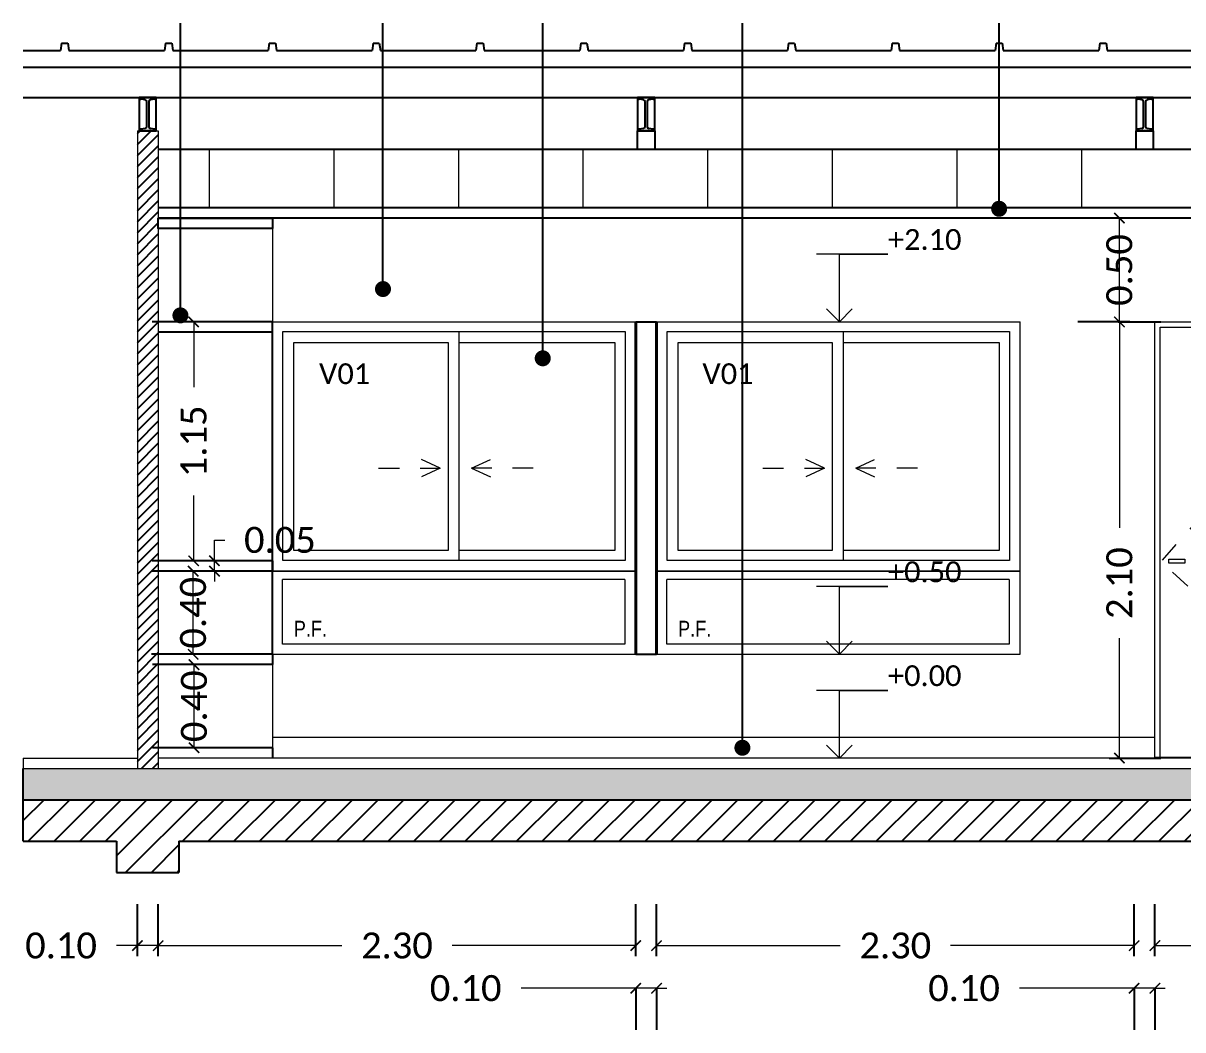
# Model space of a CAD drawing. Header units: metres. Extents: x -127.2 to -72.7, y -10.7 to 45.9.
# Drawn here: x -110.26 to -104.68, y 28.31 to 33.16 of the extents above; entities that cross this region are included whole.
import ezdxf
from ezdxf import colors
from ezdxf.entities.mleader import LeaderData, LeaderLine
from ezdxf.math import Vec2, Vec3

# ---------------------------------------------------------------- set-up
doc = ezdxf.new("R2010")
doc.units = ezdxf.units.M
doc.header["$LTSCALE"] = 0.05
doc.header["$MEASUREMENT"] = 0
doc.linetypes.add('DASHED', pattern=[0.75, 0.5, -0.25])
doc.linetypes.add('STYLE_01', pattern=[0.41664, 0.20828, -0.20836])
for name, color, linetype, lineweight in [('0-COT-1-50', 3, 'Continuous', 5), ('0-T-1-75-TEXTOS', 4, 'Continuous', 5), ('1.PLANTA EQUIPAMIENTO SALA', 2, 'Continuous', 15), ('2.CORTE CHAPA', 3, 'Continuous', 25), ('2.CORTE MURO EXTERIOR', 4, 'Continuous', 18), ('2.CORTE PERFILES ESTRUCTURALES', 4, 'Continuous', 25), ('3.VISTA CARP MARCO', 1, 'Continuous', 9), ('3.VISTA MURO COMUN', 1, 'Continuous', 40), ('3.VISTA TIMPANO SUPERIOR', 2, 'Continuous', 25), ('3SA TEXTOS 1-100', 1, 'Continuous', 0), ('APERTURAS', 251, 'STYLE_01', 18), ('AR-CARPINTERIA 015', 1, 'Continuous', 0), ('AR-CARPINTERIA DET 01', 42, 'Continuous', 0), ('CARPINTERIAS', 1, 'Continuous', 25), ('cotas', 1, 'Continuous', 0), ('flechitas', 2, 'Continuous', 25)]:
    doc.layers.add(name, color=color, linetype=linetype, lineweight=lineweight)
for name, color, linetype in [('2.CORTE PLATEA', 4, 'Continuous'), ('3.VISTA EQUIPAMIENTO FIJO', 1, 'Continuous'), ('3.VISTA MURETE', 1, 'Continuous'), ('HATCH', 1, 'Continuous')]:
    doc.layers.add(name, color=color, linetype=linetype)
doc.layers.add('2.CORTE RELLENO MURO', color=7, linetype='Continuous', true_color=0x9e9e9e)
doc.styles.add('1-50-TEXTO-CAL', font='calibri.ttf', dxfattribs={"height": 0.125})
doc.styles.add('Arial Narrow', font='ARIALN.TTF')
doc.styles.add('TCH-1-50-CA', font='calibri.ttf', dxfattribs={"height": 0.1})
doc.dimstyles.new('1-50-COTAS', dxfattribs={"dimtxt": 0.12, "dimasz": 0.1, "dimexe": 0.2, "dimexo": 0.02, "dimgap": 0.1, "dimtad": 0, "dimtoh": 1, "dimzin": 0, "dimdsep": 46, "dimtxsty": '1-50-TEXTO-CAL', "dimblk": 'ARCHTICK', "dimcen": 2, "dimclrd": 256, "dimclre": 250, "dimclrt": 256, "dimadec": 0, "dimazin": 0, "dimtfac": 1, "dimtmove": 0, "dimatfit": 3, "dimldrblk": 'DOT', "dimfxl": 1, "dimfxlon": 1, "dimtzin": 0, "dimlwd": -1, "dimarcsym": 0})

# ---------------------------------------------------------------- blocks, each defined once
blk = doc.blocks.new('_ArchTick')
at = {"color": 0, "linetype": 'ByBlock', "const_width": 0.15}
blk.add_lwpolyline([(-0.5, -0.5), (0.5, 0.5)], dxfattribs=at)
blk = doc.blocks.new('*D81')
at = {"layer": '0-COT-1-50', "color": 250, "lineweight": -2, "transparency": 16777216}
for p, q in [((-104.9909, 31.7194), (-104.7853, 31.7194)), ((-105.0353, 29.6194), (-104.7853, 29.6194))]:
    blk.add_line(p, q, dxfattribs=at)
at = {"layer": '0-COT-1-50', "transparency": 16777216}
for p, q in [((-104.9853, 31.7194), (-104.9853, 30.7276)), ((-104.9853, 29.6194), (-104.9853, 30.1962))]:
    blk.add_line(p, q, dxfattribs=at)
at = {"layer": 'Defpoints', "color": 0, "transparency": 16777216}
for p in [(-105.0109, 31.7194, 0), (-104.9853, 31.7194), (-105.1946, 29.6194, 0)]:
    blk.add_point(p, dxfattribs=at)
at = {"layer": '0-COT-1-50', "transparency": 16777216, "xscale": 0.05, "yscale": 0.05, "zscale": 0.05}
for p, rotation in [((-104.9853, 31.7194), 90), ((-104.9853, 29.6194), 270)]:
    blk.add_blockref('_ArchTick', p, dxfattribs=dict(at, rotation=rotation))
at = {"layer": '0-COT-1-50', "transparency": 16777216, "insert": (-104.9853, 30.4619), "char_height": 0.125, "attachment_point": 5, "rotation": 90, "style": '1-50-TEXTO-CAL'}
blk.add_mtext('2.10', dxfattribs=at)
blk = doc.blocks.new('_Dot')
at = {"color": 0, "linetype": 'ByBlock', "lineweight": -2}
blk.add_line((-0.5, 0), (-1, 0), dxfattribs=at)
at = {"color": 0, "linetype": 'ByBlock', "const_width": 0.343}
blk.add_lwpolyline([(-0.171, 0, 1), (0.171, 0, 1)], format="xyb", close=True, dxfattribs=at)
blk = doc.blocks.new('*D89')
at = {"layer": '0-COT-1-50', "color": 250, "lineweight": -2, "transparency": 16777216}
for p, q in [((-104.8144, 28.6667), (-104.8144, 28.9167)), ((-100.1144, 28.6667), (-100.1144, 28.9167))]:
    blk.add_line(p, q, dxfattribs=at)
at = {"layer": '0-COT-1-50', "transparency": 16777216}
for p, q in [((-104.8144, 28.7167), (-102.7333, 28.7167)), ((-100.1144, 28.7167), (-102.1956, 28.7167))]:
    blk.add_line(p, q, dxfattribs=at)
at = {"layer": 'Defpoints', "color": 0, "transparency": 16777216}
for p in [(-104.8144, 28.7167), (-104.8144, 28.5186, 0), (-100.1144, 28.5186, 0)]:
    blk.add_point(p, dxfattribs=at)
at = {"layer": '0-COT-1-50', "transparency": 16777216, "xscale": 0.05, "yscale": 0.05, "zscale": 0.05, "rotation": 180}
blk.add_blockref('_ArchTick', (-104.8144, 28.7167), dxfattribs=at)
at = {"layer": '0-COT-1-50', "transparency": 16777216, "xscale": 0.05, "yscale": 0.05, "zscale": 0.05}
blk.add_blockref('_ArchTick', (-100.1144, 28.7167), dxfattribs=at)
at = {"layer": '0-COT-1-50', "transparency": 16777216, "insert": (-102.4644, 28.7167), "char_height": 0.125, "attachment_point": 5, "style": '1-50-TEXTO-CAL'}
blk.add_mtext('4.70', dxfattribs=at)
blk = doc.blocks.new('*D101')
at = {"layer": '0-COT-1-50', "color": 250, "lineweight": -2, "transparency": 16777216}
for p, q in [((-109.7144, 28.6667), (-109.7144, 28.9167)), ((-109.6144, 28.6667), (-109.6144, 28.9167))]:
    blk.add_line(p, q, dxfattribs=at)
at = {"layer": '0-COT-1-50', "transparency": 16777216}
for p, q in [((-109.7144, 28.7167), (-109.8144, 28.7167)), ((-109.6144, 28.7167), (-109.7144, 28.7167)), ((-109.6144, 28.7167), (-109.5644, 28.7167))]:
    blk.add_line(p, q, dxfattribs=at)
at = {"layer": 'Defpoints', "color": 0, "transparency": 16777216}
for p in [(-109.7144, 28.7167), (-109.7144, 28.5186, 0), (-109.6144, 28.5186, 0)]:
    blk.add_point(p, dxfattribs=at)
at = {"layer": '0-COT-1-50', "transparency": 16777216, "xscale": 0.05, "yscale": 0.05, "zscale": 0.05}
blk.add_blockref('_ArchTick', (-109.7144, 28.7167), dxfattribs=at)
at = {"layer": '0-COT-1-50', "transparency": 16777216, "xscale": 0.05, "yscale": 0.05, "zscale": 0.05, "rotation": 180}
blk.add_blockref('_ArchTick', (-109.6144, 28.7167), dxfattribs=at)
at = {"layer": '0-COT-1-50', "transparency": 16777216, "insert": (-110.0821, 28.7167), "char_height": 0.125, "attachment_point": 5, "style": '1-50-TEXTO-CAL'}
blk.add_mtext('0.10', dxfattribs=at)
blk = doc.blocks.new('*D102')
at = {"layer": '0-COT-1-50', "transparency": 16777216}
for p, q in [((-107.3144, 28.5115), (-107.8659, 28.5115)), ((-107.2144, 28.5115), (-107.3144, 28.5115)), ((-107.2144, 28.5115), (-107.1644, 28.5115))]:
    blk.add_line(p, q, dxfattribs=at)
at = {"layer": '0-COT-1-50', "color": 250, "lineweight": -2, "transparency": 16777216}
for p, q in [((-107.3144, 28.5115), (-107.3144, 28.3115)), ((-107.2144, 28.5115), (-107.2144, 28.3115))]:
    blk.add_line(p, q, dxfattribs=at)
at = {"layer": 'Defpoints', "color": 0, "transparency": 16777216}
for p in [(-107.3144, 28.5186, 0), (-107.3144, 28.5115), (-107.2144, 28.5186, 0)]:
    blk.add_point(p, dxfattribs=at)
at = {"layer": '0-COT-1-50', "transparency": 16777216, "xscale": 0.05, "yscale": 0.05, "zscale": 0.05}
blk.add_blockref('_ArchTick', (-107.3144, 28.5115), dxfattribs=at)
at = {"layer": '0-COT-1-50', "transparency": 16777216, "xscale": 0.05, "yscale": 0.05, "zscale": 0.05, "rotation": 180}
blk.add_blockref('_ArchTick', (-107.2144, 28.5115), dxfattribs=at)
at = {"layer": '0-COT-1-50', "transparency": 16777216, "insert": (-108.1336, 28.5115), "char_height": 0.125, "attachment_point": 5, "style": '1-50-TEXTO-CAL'}
blk.add_mtext('0.10', dxfattribs=at)
blk = doc.blocks.new('*D103')
at = {"layer": '0-COT-1-50', "transparency": 16777216}
for p, q in [((-104.9144, 28.5115), (-105.4659, 28.5115)), ((-104.8144, 28.5115), (-104.9144, 28.5115)), ((-104.8144, 28.5115), (-104.7644, 28.5115))]:
    blk.add_line(p, q, dxfattribs=at)
at = {"layer": '0-COT-1-50', "color": 250, "lineweight": -2, "transparency": 16777216}
for p, q in [((-104.9144, 28.5115), (-104.9144, 28.3115)), ((-104.8144, 28.5115), (-104.8144, 28.3115))]:
    blk.add_line(p, q, dxfattribs=at)
at = {"layer": 'Defpoints', "color": 0, "transparency": 16777216}
for p in [(-104.9144, 28.5186, 0), (-104.9144, 28.5115), (-104.8144, 28.5186, 0)]:
    blk.add_point(p, dxfattribs=at)
at = {"layer": '0-COT-1-50', "transparency": 16777216, "xscale": 0.05, "yscale": 0.05, "zscale": 0.05}
blk.add_blockref('_ArchTick', (-104.9144, 28.5115), dxfattribs=at)
at = {"layer": '0-COT-1-50', "transparency": 16777216, "xscale": 0.05, "yscale": 0.05, "zscale": 0.05, "rotation": 180}
blk.add_blockref('_ArchTick', (-104.8144, 28.5115), dxfattribs=at)
at = {"layer": '0-COT-1-50', "transparency": 16777216, "insert": (-105.7336, 28.5115), "char_height": 0.125, "attachment_point": 5, "style": '1-50-TEXTO-CAL'}
blk.add_mtext('0.10', dxfattribs=at)
blk = doc.blocks.new('*D104')
at = {"layer": '0-COT-1-50', "color": 250, "lineweight": -2, "transparency": 16777216}
for p, q in [((-107.2144, 28.6667), (-107.2144, 28.9167)), ((-104.9144, 28.6667), (-104.9144, 28.9167))]:
    blk.add_line(p, q, dxfattribs=at)
at = {"layer": '0-COT-1-50', "transparency": 16777216}
for p, q in [((-107.2144, 28.7167), (-106.3301, 28.7167)), ((-104.9144, 28.7167), (-105.7988, 28.7167))]:
    blk.add_line(p, q, dxfattribs=at)
at = {"layer": 'Defpoints', "color": 0, "transparency": 16777216}
for p in [(-107.2144, 28.7167), (-107.2144, 28.5186, 0), (-104.9144, 28.5186, 0)]:
    blk.add_point(p, dxfattribs=at)
at = {"layer": '0-COT-1-50', "transparency": 16777216, "xscale": 0.05, "yscale": 0.05, "zscale": 0.05, "rotation": 180}
blk.add_blockref('_ArchTick', (-107.2144, 28.7167), dxfattribs=at)
at = {"layer": '0-COT-1-50', "transparency": 16777216, "xscale": 0.05, "yscale": 0.05, "zscale": 0.05}
blk.add_blockref('_ArchTick', (-104.9144, 28.7167), dxfattribs=at)
at = {"layer": '0-COT-1-50', "transparency": 16777216, "insert": (-106.0644, 28.7167), "char_height": 0.125, "attachment_point": 5, "style": '1-50-TEXTO-CAL'}
blk.add_mtext('2.30', dxfattribs=at)
blk = doc.blocks.new('*D108')
at = {"layer": '0-COT-1-50', "color": 250, "lineweight": -2, "transparency": 16777216}
for p, q in [((-109.6144, 28.6667), (-109.6144, 28.9167)), ((-107.3144, 28.6667), (-107.3144, 28.9167))]:
    blk.add_line(p, q, dxfattribs=at)
at = {"layer": '0-COT-1-50', "transparency": 16777216}
for p, q in [((-109.6144, 28.7167), (-108.7301, 28.7167)), ((-107.3144, 28.7167), (-108.1988, 28.7167))]:
    blk.add_line(p, q, dxfattribs=at)
at = {"layer": 'Defpoints', "color": 0, "transparency": 16777216}
for p in [(-109.6144, 28.7167), (-109.6144, 28.5186, 0), (-107.3144, 28.5186, 0)]:
    blk.add_point(p, dxfattribs=at)
at = {"layer": '0-COT-1-50', "transparency": 16777216, "xscale": 0.05, "yscale": 0.05, "zscale": 0.05, "rotation": 180}
blk.add_blockref('_ArchTick', (-109.6144, 28.7167), dxfattribs=at)
at = {"layer": '0-COT-1-50', "transparency": 16777216, "xscale": 0.05, "yscale": 0.05, "zscale": 0.05}
blk.add_blockref('_ArchTick', (-107.3144, 28.7167), dxfattribs=at)
at = {"layer": '0-COT-1-50', "transparency": 16777216, "insert": (-108.4644, 28.7167), "char_height": 0.125, "attachment_point": 5, "style": '1-50-TEXTO-CAL'}
blk.add_mtext('2.30', dxfattribs=at)
blk = doc.blocks.new('_Open90')
at = {"color": 0, "linetype": 'ByBlock', "lineweight": -2}
for p, q in [((-0.5, 0.5), (0, 0)), ((0, 0), (-1, 0)), ((0, 0), (-0.5, -0.5))]:
    blk.add_line(p, q, dxfattribs=at)
blk = doc.blocks.new('V01-vista')
at = {"layer": 'APERTURAS', "linetype": 'DASHED', "ltscale": 3}
for p, q in [((0.8088, -0.7043), (0.6994, -0.6533)), ((0.9597, -0.7043), (1.0691, -0.6533)), ((0.5121, -0.7043), (0.8088, -0.7043)), ((0.8088, -0.7043), (0.6994, -0.7553)), ((1.2565, -0.7043), (0.9597, -0.7043)), ((0.9597, -0.7043), (1.0691, -0.7553))]:
    blk.add_line(p, q, dxfattribs=at)
at = {"layer": 'CARPINTERIAS', "linetype": 'Continuous', "lineweight": 5}
for p, q in [((0, -1.2), (0, 0)), ((0, 0), (1.7504, 0)), ((1.7504, -1.2), (1.7504, 0)), ((0.0508, -0.0459), (1.6991, -0.0459)), ((0.0508, -1.1492), (0.0508, -0.0459)), ((0.8995, -1.1492), (0.8995, -0.0459)), ((1.6991, -0.0459), (1.6991, -1.1492)), ((0.1037, -0.0988), (0.8464, -0.0988)), ((0.1037, -1.0998), (0.1037, -0.0988)), ((0.8464, -0.0988), (0.8464, -1.0998)), ((0.8995, -0.0988), (1.6493, -0.0988)), ((1.6493, -0.0988), (1.6493, -1.0998)), ((0.8464, -1.0998), (0.1037, -1.0998)), ((1.6493, -1.0998), (0.8995, -1.0998)), ((1.6991, -1.1492), (0.0508, -1.1492)), ((1.7504, -1.2), (0, -1.2)), ((0, -1.2), (1.7504, -1.2)), ((0, -1.6), (0, -1.2)), ((0, -1.2), (1.7504, -1.2)), ((0.873, -1.2), (0, -1.2)), ((1.7504, -1.6), (1.7504, -1.2)), ((0.05, -1.551), (0.05, -1.2403)), ((1.6984, -1.2403), (0.05, -1.2403)), ((1.6984, -1.2403), (1.6984, -1.551)), ((1.6984, -1.551), (0.05, -1.551)), ((0, -1.6), (0.873, -1.6)), ((0.873, -1.6), (1.7504, -1.6))]:
    blk.add_line(p, q, dxfattribs=at)
at = {"layer": 'CARPINTERIAS', "linetype": 'Continuous', "lineweight": 5, "insert": (0.1035, -1.4388), "char_height": 0.07624, "attachment_point": 1, "line_spacing_factor": 0.992596, "style": 'Arial Narrow'}
blk.add_mtext('P.F.', dxfattribs=at)
blk = doc.blocks.new('*D188')
at = {"layer": '0-COT-1-50', "color": 250, "lineweight": -2, "transparency": 16777216}
for p, q in [((-109.396, 30.5194), (-109.646, 30.5194)), ((-109.396, 30.1194), (-109.646, 30.1194))]:
    blk.add_line(p, q, dxfattribs=at)
at = {"layer": '0-COT-1-50', "transparency": 16777216}
blk.add_line((-109.446, 30.1194), (-109.446, 30.5194), dxfattribs=at)
at = {"layer": 'Defpoints', "color": 0, "transparency": 16777216}
for p in [(-109.446, 30.5194), (-109.3434, 30.5194, 0), (-109.3434, 30.1194, 0)]:
    blk.add_point(p, dxfattribs=at)
at = {"layer": '0-COT-1-50', "transparency": 16777216, "xscale": 0.05, "yscale": 0.05, "zscale": 0.05}
for p, rotation in [((-109.446, 30.5194), 90), ((-109.446, 30.1194), 270)]:
    blk.add_blockref('_ArchTick', p, dxfattribs=dict(at, rotation=rotation))
at = {"layer": '0-COT-1-50', "transparency": 16777216, "insert": (-109.446, 30.3194), "char_height": 0.125, "attachment_point": 5, "rotation": 90, "style": '1-50-TEXTO-CAL'}
blk.add_mtext('0.40', dxfattribs=at)
blk = doc.blocks.new('*D189')
at = {"layer": '0-COT-1-50', "transparency": 16777216}
for p, q in [((-109.3434, 30.5694), (-109.3434, 30.6694)), ((-109.3434, 30.6694), (-109.2934, 30.6694)), ((-109.3434, 30.5194), (-109.3434, 30.5694)), ((-109.3434, 30.5194), (-109.3434, 30.4694))]:
    blk.add_line(p, q, dxfattribs=at)
at = {"layer": '0-COT-1-50', "color": 250, "lineweight": -2, "transparency": 16777216}
for p, q in [((-109.3434, 30.5694), (-109.5434, 30.5694)), ((-109.3434, 30.5194), (-109.5434, 30.5194))]:
    blk.add_line(p, q, dxfattribs=at)
at = {"layer": 'Defpoints', "color": 0, "transparency": 16777216}
for p in [(-109.3434, 30.5694, 0), (-109.3434, 30.5694), (-109.3434, 30.5194, 0)]:
    blk.add_point(p, dxfattribs=at)
at = {"layer": '0-COT-1-50', "transparency": 16777216, "xscale": 0.05, "yscale": 0.05, "zscale": 0.05}
for p, rotation in [((-109.3434, 30.5694), 270), ((-109.3434, 30.5194), 90)]:
    blk.add_blockref('_ArchTick', p, dxfattribs=dict(at, rotation=rotation))
at = {"layer": '0-COT-1-50', "transparency": 16777216, "insert": (-109.0281, 30.6694), "char_height": 0.125, "attachment_point": 5, "style": '1-50-TEXTO-CAL'}
blk.add_mtext('0.05', dxfattribs=at)
blk = doc.blocks.new('*D190')
at = {"layer": '0-COT-1-50', "color": 250, "lineweight": -2, "transparency": 16777216}
for p, q in [((-109.4434, 31.7194), (-109.6434, 31.7194)), ((-109.4434, 30.5694), (-109.6434, 30.5694))]:
    blk.add_line(p, q, dxfattribs=at)
at = {"layer": '0-COT-1-50', "transparency": 16777216}
for p, q in [((-109.4434, 31.7194), (-109.4434, 31.4048)), ((-109.4434, 30.5694), (-109.4434, 30.884))]:
    blk.add_line(p, q, dxfattribs=at)
at = {"layer": 'Defpoints', "color": 0, "transparency": 16777216}
for p in [(-109.4434, 31.7194, 0), (-109.4434, 31.7194), (-109.4434, 30.5694, 0)]:
    blk.add_point(p, dxfattribs=at)
at = {"layer": '0-COT-1-50', "transparency": 16777216, "xscale": 0.05, "yscale": 0.05, "zscale": 0.05}
for p, rotation in [((-109.4434, 31.7194), 90), ((-109.4434, 30.5694), 270)]:
    blk.add_blockref('_ArchTick', p, dxfattribs=dict(at, rotation=rotation))
at = {"layer": '0-COT-1-50', "transparency": 16777216, "insert": (-109.4434, 31.1444), "char_height": 0.125, "attachment_point": 5, "rotation": 90, "style": '1-50-TEXTO-CAL'}
blk.add_mtext('1.15', dxfattribs=at)
blk = doc.blocks.new('*D191')
at = {"layer": '0-COT-1-50', "color": 250, "lineweight": -2, "transparency": 16777216}
for p, q in [((-109.3917, 30.0694), (-109.6417, 30.0694)), ((-109.3917, 29.6694), (-109.6417, 29.6694))]:
    blk.add_line(p, q, dxfattribs=at)
at = {"layer": '0-COT-1-50', "transparency": 16777216}
blk.add_line((-109.4417, 29.6694), (-109.4417, 30.0694), dxfattribs=at)
at = {"layer": 'Defpoints', "color": 0, "transparency": 16777216}
for p in [(-109.4417, 30.0694), (-109.3434, 30.0694, 0), (-109.3434, 29.6694, 0)]:
    blk.add_point(p, dxfattribs=at)
at = {"layer": '0-COT-1-50', "transparency": 16777216, "xscale": 0.05, "yscale": 0.05, "zscale": 0.05}
for p, rotation in [((-109.4417, 30.0694), 90), ((-109.4417, 29.6694), 270)]:
    blk.add_blockref('_ArchTick', p, dxfattribs=dict(at, rotation=rotation))
at = {"layer": '0-COT-1-50', "transparency": 16777216, "insert": (-109.4417, 29.8694), "char_height": 0.125, "attachment_point": 5, "rotation": 90, "style": '1-50-TEXTO-CAL'}
blk.add_mtext('0.40', dxfattribs=at)
blk = doc.blocks.new('*D196')
at = {"layer": '0-COT-1-50', "color": 250, "lineweight": -2, "transparency": 16777216}
for p, q in [((-104.9355, 32.2194), (-105.1855, 32.2194)), ((-104.9355, 31.7194), (-105.1855, 31.7194))]:
    blk.add_line(p, q, dxfattribs=at)
at = {"layer": '0-COT-1-50', "transparency": 16777216}
blk.add_line((-104.9855, 31.7194), (-104.9855, 32.2194), dxfattribs=at)
at = {"layer": 'Defpoints', "color": 0, "transparency": 16777216}
for p in [(-104.9855, 32.2194), (-104.8746, 32.2194, 0), (-104.9002, 31.7194, 0)]:
    blk.add_point(p, dxfattribs=at)
at = {"layer": '0-COT-1-50', "transparency": 16777216, "xscale": 0.05, "yscale": 0.05, "zscale": 0.05}
for p, rotation in [((-104.9855, 32.2194), 90), ((-104.9855, 31.7194), 270)]:
    blk.add_blockref('_ArchTick', p, dxfattribs=dict(at, rotation=rotation))
at = {"layer": '0-COT-1-50', "transparency": 16777216, "insert": (-104.9855, 31.9694), "char_height": 0.125, "attachment_point": 5, "rotation": 90, "style": '1-50-TEXTO-CAL'}
blk.add_mtext('0.50', dxfattribs=at)
blk = doc.blocks.new('*U207')
at = {"linetype": 'Continuous', "lineweight": 5}
for p, q in [((0, 2.0965), (1.05, 2.0965)), ((0, 0), (0, 2.0965)), ((0.025, 2.0715), (1.025, 2.0715)), ((0.025, 0), (0.025, 2.0715)), ((1.025, 2.0715), (1.025, 0)), ((1.05, 2.0965), (1.05, 0)), ((1.05, 0), (0, 0)), ((1.0304, 0), (0.025, 0))]:
    blk.add_line(p, q, dxfattribs=at)
blk.add_circle((0.375, 1.5715), 0.15)
blk.add_circle((0.6251, 0.7499), 0.2499, dxfattribs=at)
at = {"layer": 'APERTURAS', "ltscale": 3}
for p in [(1.0304, 2.0715), (1.0304, 0)]:
    blk.add_line(p, (0.0303, 0.9444), dxfattribs=at)
at = {"layer": 'AR-CARPINTERIA DET 01', "linetype": 'Continuous', "lineweight": 5}
blk.add_lwpolyline([(0.0667, 0.9544), (0.1446, 0.9544), (0.1446, 0.9344), (0.0667, 0.9344)], close=True, dxfattribs=at)

msp = doc.modelspace()

# ---------------------------------------------------------------- hatches: boundary and pattern name
at = {"layer": '2.CORTE RELLENO MURO'}
msp.add_hatch(color=256, dxfattribs=at).paths.add_polyline_path([(-95.1144, 29.5694), (-110.2644, 29.5694), (-110.2644, 29.4194), (-95.1144, 29.4194)])
at = {"layer": 'HATCH'}
h = msp.add_hatch(dxfattribs=at)
h.set_pattern_fill('ANSI31', color=256, scale=0.3, style=0)
h.paths.add_polyline_path([(-109.6144, 32.6394), (-109.7144, 32.6394), (-109.7144, 29.5694), (-109.6144, 29.5694)])
at = {"layer": 'HATCH', "ltscale": 2}
h = msp.add_hatch(dxfattribs=at)
h.set_pattern_fill('ANSI31', color=256, scale=0.7, style=0)
h.paths.add_polyline_path([(-95.1144, 29.4194), (-110.2644, 29.4194), (-110.2644, 29.2194), (-109.8144, 29.2194), (-109.8144, 29.0694), (-109.5144, 29.0694), (-109.5144, 29.2194), (-102.6144, 29.2194), (-102.6144, 29.0694), (-102.3144, 29.0694), (-102.3144, 29.2194), (-95.4144, 29.2194), (-95.4144, 29.0694), (-95.1144, 29.0694)])

# ---------------------------------------------------------------- linework, layer by layer
for p, q in [((-103.7644, 32.2687, 0), (-109.6144, 32.2687, 0)), ((-103.7644, 32.2187, 0), (-109.6144, 32.2187, 0))]:
    msp.add_line(p, q)
at = {"layer": '0-COT-1-50'}
for p, q in [((-109.3687, 32.5494, 0), (-109.3687, 32.2687, 0)), ((-108.7687, 32.5494, 0), (-108.7687, 32.2687, 0)), ((-108.1687, 32.5494, 0), (-108.1687, 32.2687, 0)), ((-107.5687, 32.5494, 0), (-107.5687, 32.2687, 0)), ((-106.9687, 32.5494, 0), (-106.9687, 32.2687, 0)), ((-106.3687, 32.5494, 0), (-106.3687, 32.2687, 0)), ((-105.7687, 32.5494, 0), (-105.7687, 32.2687, 0)), ((-105.1687, 32.5494, 0), (-105.1687, 32.2687, 0)), ((-109.0644, 32.1694, 0), (-109.0644, 31.7194, 0)), ((-109.0644, 30.0694), (-109.0644, 29.6694, 0)), ((-104.8144, 29.7194, -0.0001), (-109.0644, 29.7194, 0))]:
    msp.add_line(p, q, dxfattribs=at)
at = {"layer": '1.PLANTA EQUIPAMIENTO SALA'}
for p, q in [((-109.0644, 31.6694, 0), (-109.0644, 30.5694, 0)), ((-109.0644, 30.5194, 0), (-109.0644, 30.1194))]:
    msp.add_line(p, q, dxfattribs=at)
at = {"layer": '2.CORTE CHAPA'}
for p, q in [((-110.0794, 33.0612, 30.579), (-110.0844, 33.0262, 32.8291)), ((-110.0794, 33.0612, 31.3481), (-110.0494, 33.0612, 31.3919)), ((-110.0494, 33.0612, 30.579), (-110.0444, 33.0262, 32.8291)), ((-109.5794, 33.0612, 31.3086), (-109.5844, 33.0262, 33.5586)), ((-109.5794, 33.0612, 32.0777), (-109.5494, 33.0612, 32.1214)), ((-109.5494, 33.0612, 31.3086), (-109.5444, 33.0262, 33.5586)), ((-109.0794, 33.0612, 30.579), (-109.0844, 33.0262, 32.8291)), ((-109.0794, 33.0612, 31.3481), (-109.0494, 33.0612, 31.3919)), ((-109.0494, 33.0612, 30.579), (-109.0444, 33.0262, 32.8291)), ((-108.5794, 33.0612, 31.3086), (-108.5844, 33.0262, 33.5586)), ((-108.5794, 33.0612, 32.0777), (-108.5494, 33.0612, 32.1214)), ((-108.5494, 33.0612, 31.3086), (-108.5444, 33.0262, 33.5586)), ((-108.0794, 33.0612, 30.579), (-108.0844, 33.0262, 32.8291)), ((-108.0794, 33.0612, 31.3481), (-108.0494, 33.0612, 31.3919)), ((-108.0494, 33.0612, 30.579), (-108.0444, 33.0262, 32.8291)), ((-107.5794, 33.0612, 31.3086), (-107.5844, 33.0262, 33.5586)), ((-107.5794, 33.0612, 32.0777), (-107.5494, 33.0612, 32.1214)), ((-107.5494, 33.0612, 31.3086), (-107.5444, 33.0262, 33.5586)), ((-107.0794, 33.0612, 30.579), (-107.0844, 33.0262, 32.8291)), ((-107.0794, 33.0612, 31.3481), (-107.0494, 33.0612, 31.3919)), ((-107.0494, 33.0612, 30.579), (-107.0444, 33.0262, 32.8291)), ((-106.5794, 33.0612, 31.3086), (-106.5844, 33.0262, 33.5586)), ((-106.5794, 33.0612, 32.0777), (-106.5494, 33.0612, 32.1214)), ((-106.5494, 33.0612, 31.3086), (-106.5444, 33.0262, 33.5586)), ((-106.0794, 33.0612, 30.579), (-106.0844, 33.0262, 32.8291)), ((-106.0794, 33.0612, 31.3481), (-106.0494, 33.0612, 31.3919)), ((-106.0494, 33.0612, 30.579), (-106.0444, 33.0262, 32.8291)), ((-105.5794, 33.0612, 31.3086), (-105.5844, 33.0262, 33.5586)), ((-105.5794, 33.0612, 32.0777), (-105.5494, 33.0612, 32.1214)), ((-105.5494, 33.0612, 31.3086), (-105.5444, 33.0262, 33.5586)), ((-105.0794, 33.0612, 30.579), (-105.0844, 33.0262, 32.8291)), ((-105.0794, 33.0612, 31.3481), (-105.0494, 33.0612, 31.3919)), ((-105.0494, 33.0612, 30.579), (-105.0444, 33.0262, 32.8291)), ((-110.2644, 33.0262, 10.6512), (-110.0844, 33.0262, 10.9139)), ((-110.0444, 33.0262, 10.9722), (-109.5844, 33.0262, 11.6434)), ((-109.5444, 33.0262, 11.7017), (-109.0844, 33.0262, 12.3729)), ((-109.0444, 33.0262, 12.4313), (-108.5844, 33.0262, 13.1025)), ((-108.5444, 33.0262, 13.1608), (-108.0844, 33.0262, 13.832)), ((-108.0444, 33.0262, 13.8904), (-107.5844, 33.0262, 14.5615)), ((-107.5444, 33.0262, 14.6199), (-107.0844, 33.0262, 15.2911)), ((-107.0444, 33.0262, 15.3494), (-106.5844, 33.0262, 16.0206)), ((-106.5444, 33.0262, 16.079), (-106.0844, 33.0262, 16.7501)), ((-106.0444, 33.0262, 16.8085), (-105.5844, 33.0262, 17.4797)), ((-105.5444, 33.0262, 17.538), (-105.0844, 33.0262, 18.2092)), ((-105.0444, 33.0262, 18.2676), (-104.5844, 33.0262, 18.9387)), ((-110.2644, 32.9462, 10.617), (-95.1144, 32.9462, 32.651))]:
    msp.add_line(p, q, dxfattribs=at)
at = {"layer": '2.CORTE MURO EXTERIOR'}
for p, q in [((-109.7144, 32.6394, 0), (-109.7144, 29.5694, 0)), ((-109.7144, 32.6394, 0), (-109.6144, 32.6394, 0)), ((-109.6144, 32.6394, 0), (-109.6144, 29.5694, 0)), ((-110.2644, 29.6194, 0), (-109.7144, 29.6194, 0)), ((-110.2644, 29.6194, 0), (-110.2644, 29.5694, 0)), ((-102.5144, 29.6194, 0), (-109.6144, 29.6194, 0)), ((-110.2644, 29.5694, 0), (-95.1144, 29.5694, 0))]:
    msp.add_line(p, q, dxfattribs=at)
at = {"layer": '2.CORTE PERFILES ESTRUCTURALES'}
for p, q in [((-109.6234, 32.7997, -10), (-109.7054, 32.7997, -10)), ((-109.7054, 32.7997, -10), (-109.7054, 32.6394, -30)), ((-109.6234, 32.7997, 10), (-109.7054, 32.7997, 10)), ((-109.677, 32.7882, 0), (-109.6978, 32.7917, 10)), ((-109.6311, 32.7917, 10), (-109.6519, 32.7882, 0)), ((-109.6234, 32.6394, -30), (-109.6234, 32.7997, -10)), ((-107.2234, 32.7997, -5), (-107.3054, 32.7997, -5)), ((-107.3054, 32.7997, -5), (-107.3054, 32.6394, -25)), ((-107.2234, 32.7997, 15), (-107.3054, 32.7997, 15)), ((-107.277, 32.7882, 5), (-107.2978, 32.7917, 15)), ((-107.2311, 32.7917, 15), (-107.2519, 32.7882, 5)), ((-107.2234, 32.6394, -25), (-107.2234, 32.7997, -5)), ((-104.8234, 32.7997, 0), (-104.9054, 32.7997, 0)), ((-104.9054, 32.7997, 0), (-104.9054, 32.6394, -20)), ((-104.8234, 32.7997, 20), (-104.9054, 32.7997, 20)), ((-104.877, 32.7882, 10), (-104.8978, 32.7917, 20)), ((-104.8311, 32.7917, 20), (-104.8519, 32.7882, 10)), ((-104.8234, 32.6394, -20), (-104.8234, 32.7997, 0)), ((-109.6694, 32.6593, -30), (-109.6694, 32.7799, 0)), ((-109.6595, 32.7799, 0), (-109.6595, 32.6593, -30)), ((-107.2694, 32.6593, -25), (-107.2694, 32.7799, 5)), ((-107.2595, 32.7799, 5), (-107.2595, 32.6593, -25)), ((-104.8694, 32.6593, -20), (-104.8694, 32.7799, 10)), ((-104.8595, 32.7799, 10), (-104.8595, 32.6593, -20)), ((-109.6234, 32.6395, -20), (-109.7054, 32.6395, -20)), ((-109.7054, 32.6394, -30), (-109.6234, 32.6394, -30)), ((-109.677, 32.651, -30), (-109.6978, 32.6474, -20)), ((-109.6311, 32.6474, -20), (-109.6519, 32.651, -30)), ((-107.2234, 32.6395, -15), (-107.3054, 32.6395, -15)), ((-107.3054, 32.6394, -25), (-107.2234, 32.6394, -25)), ((-107.277, 32.651, -25), (-107.2978, 32.6474, -15)), ((-107.2311, 32.6474, -15), (-107.2519, 32.651, -25)), ((-104.8234, 32.6395, -10), (-104.9054, 32.6395, -10)), ((-104.9054, 32.6394, -20), (-104.8234, 32.6394, -20)), ((-104.877, 32.651, -20), (-104.8978, 32.6474, -10)), ((-104.8311, 32.6474, -10), (-104.8519, 32.651, -20))]:
    msp.add_line(p, q, dxfattribs=at)
for centre, radius, start, end in [((-109.6978, 32.7994, 10), 0.00762, 177.3735, 270.1024), ((-109.678, 32.7796, 0), 0.00863, 1.8906, 83.4072), ((-109.6509, 32.7796, 0), 0.00863, 96.5928, 178.1094), ((-109.631, 32.7994, 10), 0.00762, 269.8976, 2.6265), ((-107.2978, 32.7994, 15), 0.00762, 177.3735, 270.1024), ((-107.278, 32.7796, 5), 0.00863, 1.8906, 83.4072), ((-107.2509, 32.7796, 5), 0.00863, 96.5928, 178.1094), ((-107.231, 32.7994, 15), 0.00762, 269.8976, 2.6265), ((-104.8978, 32.7994, 20), 0.00762, 177.3735, 270.1024), ((-104.878, 32.7796, 10), 0.00863, 1.8906, 83.4072), ((-104.8509, 32.7796, 10), 0.00863, 96.5928, 178.1094), ((-104.8311, 32.7994, 20), 0.00762, 269.8976, 2.6265), ((-109.6978, 32.6398, -20), 0.00762, 89.8976, 182.6265), ((-109.678, 32.6596, -30), 0.00863, 276.5928, 358.1094), ((-109.6509, 32.6596, -30), 0.00863, 181.8906, 263.4072), ((-109.631, 32.6398, -20), 0.00762, 357.3735, 90.1024), ((-107.2978, 32.6398, -15), 0.00762, 89.8976, 182.6265), ((-107.278, 32.6596, -25), 0.00863, 276.5928, 358.1094), ((-107.2509, 32.6596, -25), 0.00863, 181.8906, 263.4072), ((-107.231, 32.6398, -15), 0.00762, 357.3735, 90.1024), ((-104.8978, 32.6398, -10), 0.00762, 89.8976, 182.6265), ((-104.878, 32.6596, -20), 0.00863, 276.5928, 358.1094), ((-104.8509, 32.6596, -20), 0.00863, 181.8906, 263.4072), ((-104.8311, 32.6398, -10), 0.00762, 357.3735, 90.1024)]:
    msp.add_arc(centre, radius, start, end, dxfattribs=at)
at = {"layer": '2.CORTE PLATEA'}
for p, q in [((-110.2644, 29.2194, 0), (-110.2644, 29.5694, 0)), ((-110.2644, 29.4194, 0), (-95.1144, 29.4194, 0)), ((-110.2644, 29.2194, 0), (-109.8144, 29.2194, 0)), ((-109.8144, 29.2194, 0), (-109.8144, 29.0694, 0)), ((-109.5144, 29.2194, 0), (-109.5144, 29.0694, 0)), ((-109.5144, 29.2194, 0), (-102.6144, 29.2194, 0)), ((-109.8144, 29.0694, 0), (-109.5144, 29.0694, 0))]:
    msp.add_line(p, q, dxfattribs=at)
at = {"layer": '3.VISTA CARP MARCO'}
msp.add_line((-109.0644, 30.5194, 0), (-109.0644, 30.1194, 0), dxfattribs=at)
at = {"layer": '3.VISTA EQUIPAMIENTO FIJO'}
for p, q in [((-110.2644, 32.7997, 40), (-103.7644, 32.7997, 40)), ((-109.0644, 30.5694), (-109.0644, 30.5194, 0)), ((-109.0644, 30.1194), (-109.0644, 30.0694, 0))]:
    msp.add_line(p, q, dxfattribs=at)
at = {"layer": '3.VISTA MURETE'}
for p, q in [((-107.3144, 31.7194, 0), (-107.2144, 31.7194, 0)), ((-107.3144, 30.1194, 0), (-107.2144, 30.1194, 0))]:
    msp.add_line(p, q, dxfattribs=at)
at = {"layer": '3.VISTA MURO COMUN'}
for p, q in [((-107.3144, 31.7194, 0), (-107.3144, 30.1194, 0)), ((-107.2144, 31.7194, 0), (-107.2144, 30.1194, 0))]:
    msp.add_line(p, q, dxfattribs=at)
at = {"layer": '3.VISTA TIMPANO SUPERIOR'}
for p, q in [((-103.7644, 32.5494, 0), (-109.6144, 32.5494, 0)), ((-109.0644, 31.7194, 0), (-109.6144, 31.7194, 0)), ((-109.0644, 31.6694, 0), (-109.6144, 31.6694, 0)), ((-109.0644, 30.5694, 0), (-109.6144, 30.5694, 0)), ((-109.0644, 30.5194, 0), (-109.6144, 30.5194, 0)), ((-109.0644, 30.1194, 0), (-109.6144, 30.1194, 0)), ((-109.0644, 30.0694, 0), (-109.6144, 30.0694, 0)), ((-109.0644, 29.6694, 0), (-109.6144, 29.6694, 0)), ((-109.0644, 29.6694, 0), (-109.0644, 29.6194, 0))]:
    msp.add_line(p, q, dxfattribs=at)
for points, elevation in [([(-107.3054, 32.6394), (-107.2234, 32.6394), (-107.2234, 32.5494), (-107.3054, 32.5494)], -25), ([(-104.9054, 32.6394), (-104.8234, 32.6394), (-104.8234, 32.5494), (-104.9054, 32.5494)], -20), ([(-109.0644, 32.2194), (-109.0644, 32.1694), (-109.6144, 32.1694), (-109.6144, 32.2194)], 0)]:
    msp.add_lwpolyline(points, close=True, dxfattribs=dict(at, elevation=elevation))
at = {"layer": 'cotas'}
msp.add_line((-109.0645, 31.7194, 0), (-109.0645, 31.6694, 0), dxfattribs=at)
at = {"layer": 'flechitas', "linetype": 'ByBlock', "lineweight": -2, "elevation": 0}
for points in [[(-109.5073, 31.779), (-109.5073, 33.1576)], [(-108.5318, 31.9058), (-108.5318, 33.1576)], [(-107.7625, 31.5723), (-107.7625, 33.1576)], [(-106.801, 29.6974), (-106.801, 33.1576)], [(-105.5652, 32.2687), (-105.5652, 33.1576)]]:
    msp.add_lwpolyline(points, dxfattribs=at)

# ---------------------------------------------------------------- block references
at = {"layer": 'AR-CARPINTERIA 015'}
msp.add_blockref('*U207', (-104.8144, 29.6229, -0.0001), dxfattribs=at)
at = {"layer": 'CARPINTERIAS'}
for p in [(-109.0649, 31.7194, 0), (-107.2144, 31.7194, 0)]:
    msp.add_blockref('V01-vista', p, dxfattribs=at)
at = {"layer": 'flechitas', "linetype": 'ByBlock', "lineweight": -2, "xscale": 0.1125, "yscale": 0.1125, "zscale": 0.1125, "rotation": 270}
for p in [(-105.5646, 32.2642, 0), (-108.5318, 31.8777, 0), (-109.5073, 31.7509, 0), (-107.7625, 31.5442, 0), (-106.801, 29.6693, 0)]:
    msp.add_blockref('_Dot', p, dxfattribs=at)

# ---------------------------------------------------------------- texts
at = {"layer": '0-T-1-75-TEXTOS', "char_height": 0.1, "width": 3.367953, "attachment_point": 1, "line_spacing_factor": 4, "style": 'TCH-1-50-CA'}
for insert in [(-108.8398, 31.5201), (-106.9938, 31.5201)]:
    msp.add_mtext('V01', dxfattribs=dict(at, insert=insert))

# ---------------------------------------------------------------- dimensions: what is measured, and where the dimension line sits
at = {"layer": '0-COT-1-50'}
for base, p1, p2, angle, picture, middle in [((-104.9855, 32.2194, 0), (-104.9002, 31.7194, 0), (-104.8746, 32.2194, 0), 270, '*D196', (-104.9855, 31.9694, 0)), ((-104.9853, 31.7194), (-105.1946, 29.6194, 0), (-105.0109, 31.7194, 0), 270, '*D81', (-104.9853, 30.4619)), ((-109.446, 30.5194), (-109.3434, 30.1194, 0), (-109.3434, 30.5194, 0), 90, '*D188', (-109.446, 30.3194)), ((-109.4417, 30.0694, 0), (-109.3434, 29.6694, 0), (-109.3434, 30.0694, 0), 90, '*D191', (-109.4417, 29.8694, 0)), ((-107.3144, 28.5115, 0), (-107.2144, 28.5186, 0), (-107.3144, 28.5186, 0), 180, '*D102', (-108.1336, 28.5115, 0)), ((-104.9144, 28.5115, 0), (-104.8144, 28.5186), (-104.9144, 28.5186), 180, '*D103', (-105.7336, 28.5115, 0))]:
    dim = msp.add_linear_dim(base=base, p1=p1, p2=p2, angle=angle, dimstyle='1-50-COTAS', override={"dimasz": 0.05, "dimfxl": 0.05}, dxfattribs=at)
    dim.commit()
    dim.dimension.update_dxf_attribs({"geometry": picture, "text_midpoint": middle, "dimtype": 160})
for base, p1, p2, angle, picture, middle in [((-109.4434, 31.7194, 0), (-109.4434, 30.5694), (-109.4434, 31.7194, 0), 90, '*D190', (-109.4434, 31.1444, 0)), ((-109.3434, 30.5694), (-109.3434, 30.5194, 0), (-109.3434, 30.5694, 0), 90, '*D189', (-109.0281, 30.6694)), ((-109.7144, 28.7167), (-109.6144, 28.5186, 0), (-109.7144, 28.5186, 0), 180, '*D101', (-110.0821, 28.7167)), ((-109.6144, 28.7167, 0), (-107.3144, 28.5186, 0), (-109.6144, 28.5186, 0), 180, '*D108', (-108.4644, 28.7167, 0)), ((-107.2144, 28.7167, 0), (-104.9144, 28.5186, 0), (-107.2144, 28.5186, 0), 180, '*D104', (-106.0644, 28.7167, 0)), ((-104.8144, 28.7167, 0), (-100.1144, 28.5186), (-104.8144, 28.5186), 180, '*D89', (-102.4644, 28.7167, 0))]:
    dim = msp.add_linear_dim(base=base, p1=p1, p2=p2, angle=angle, dimstyle='1-50-COTAS', override={"dimasz": 0.05, "dimfxl": 0.05}, dxfattribs=at)
    dim.commit()
    dim.dimension.update_dxf_attribs({"geometry": picture, "text_midpoint": middle})

# ---------------------------------------------------------------- leaders
at = {"layer": '3SA TEXTOS 1-100'}
ml = msp.add_multileader_mtext('Standard', dxfattribs=at)
ml.set_content('+2.10', color=256, style='TCH-1-50-CA')
ml.set_leader_properties(color=256, linetype='ByLayer', lineweight=-1)
ml.set_arrow_properties(name='OPEN90')
ml.build(insert=Vec2(0, 0))
ml.multileader.update_dxf_attribs({"text_left_attachment_type": 5, "text_right_attachment_type": 8, "dogleg_length": 0.2342, "arrow_head_size": 0.125})
ctx = ml.context
ctx.base_point, ctx.char_height, ctx.arrow_head_size, ctx.landing_gap_size, ctx.plane_origin = Vec3(-106.0999, 32.0453, 0), 0.1, 0.125, 0, Vec3(-106.3341, 31.7194, 0)
ctx.left_attachment, ctx.right_attachment = 5, 8
notes = []
notes.append((ctx, [(0, (1, 1, 0), (-106.3341, 32.0453, 0), (1, 0), 0.2342, [(0, [(-106.3341, 31.7194, 0)], 0, [])])]))
ctx.mtext.insert, ctx.mtext.flow_direction = Vec3(-106.0999, 32.1663, 0), 5
ml = msp.add_multileader_mtext('Standard', dxfattribs=at)
ml.set_content('+0.50', color=256, style='TCH-1-50-CA')
ml.set_leader_properties(color=256, linetype='ByLayer', lineweight=-1)
ml.set_arrow_properties(name='OPEN90')
ml.build(insert=Vec2(0, 0))
ml.multileader.update_dxf_attribs({"text_left_attachment_type": 5, "text_right_attachment_type": 8, "dogleg_length": 0.2342, "arrow_head_size": 0.125})
ctx = ml.context
ctx.base_point, ctx.char_height, ctx.arrow_head_size, ctx.landing_gap_size, ctx.plane_origin = Vec3(-106.0999, 30.4453, 0), 0.1, 0.125, 0, Vec3(-106.3341, 30.1194, 0)
ctx.left_attachment, ctx.right_attachment = 5, 8
notes.append((ctx, [(0, (1, 1, 0), (-106.3341, 30.4453, 0), (1, 0), 0.2342, [(0, [(-106.3341, 30.1194, 0)], 0, [])])]))
ctx.mtext.insert, ctx.mtext.flow_direction = Vec3(-106.0999, 30.5663, 0), 5
ml = msp.add_multileader_mtext('Standard', dxfattribs=at)
ml.set_content('+0.00', color=256, style='TCH-1-50-CA')
ml.set_leader_properties(color=256, linetype='ByLayer', lineweight=-1)
ml.set_arrow_properties(name='OPEN90')
ml.build(insert=Vec2(0, 0))
ml.multileader.update_dxf_attribs({"text_left_attachment_type": 5, "text_right_attachment_type": 8, "dogleg_length": 0.2342, "arrow_head_size": 0.125})
ctx = ml.context
ctx.base_point, ctx.char_height, ctx.arrow_head_size, ctx.landing_gap_size, ctx.plane_origin = Vec3(-106.0999, 29.9453, 0), 0.1, 0.125, 0, Vec3(-106.3341, 29.6194, 0)
ctx.left_attachment, ctx.right_attachment = 5, 8
notes.append((ctx, [(0, (1, 1, 0), (-106.3341, 29.9453, 0), (1, 0), 0.2342, [(0, [(-106.3341, 29.6194, 0)], 0, [])])]))
ctx.mtext.insert, ctx.mtext.flow_direction = Vec3(-106.0999, 30.0663, 0), 5
for ctx, leaders in notes:
    for number, flags, end, landing, length, lines in leaders:
        leader = LeaderData()
        leader.index, (leader.has_last_leader_line, leader.has_dogleg_vector, leader.attachment_direction) = number, flags
        leader.last_leader_point, leader.dogleg_vector, leader.dogleg_length = Vec3(end), Vec3(landing), length
        for number, points, colour, breaks in lines:
            line = LeaderLine()
            line.index, line.vertices, line.color, line.breaks = number, Vec3.list(points), colors.encode_raw_color(colour), breaks
            leader.lines.append(line)
        ctx.leaders.append(leader)

doc.saveas('drawing.dxf')
